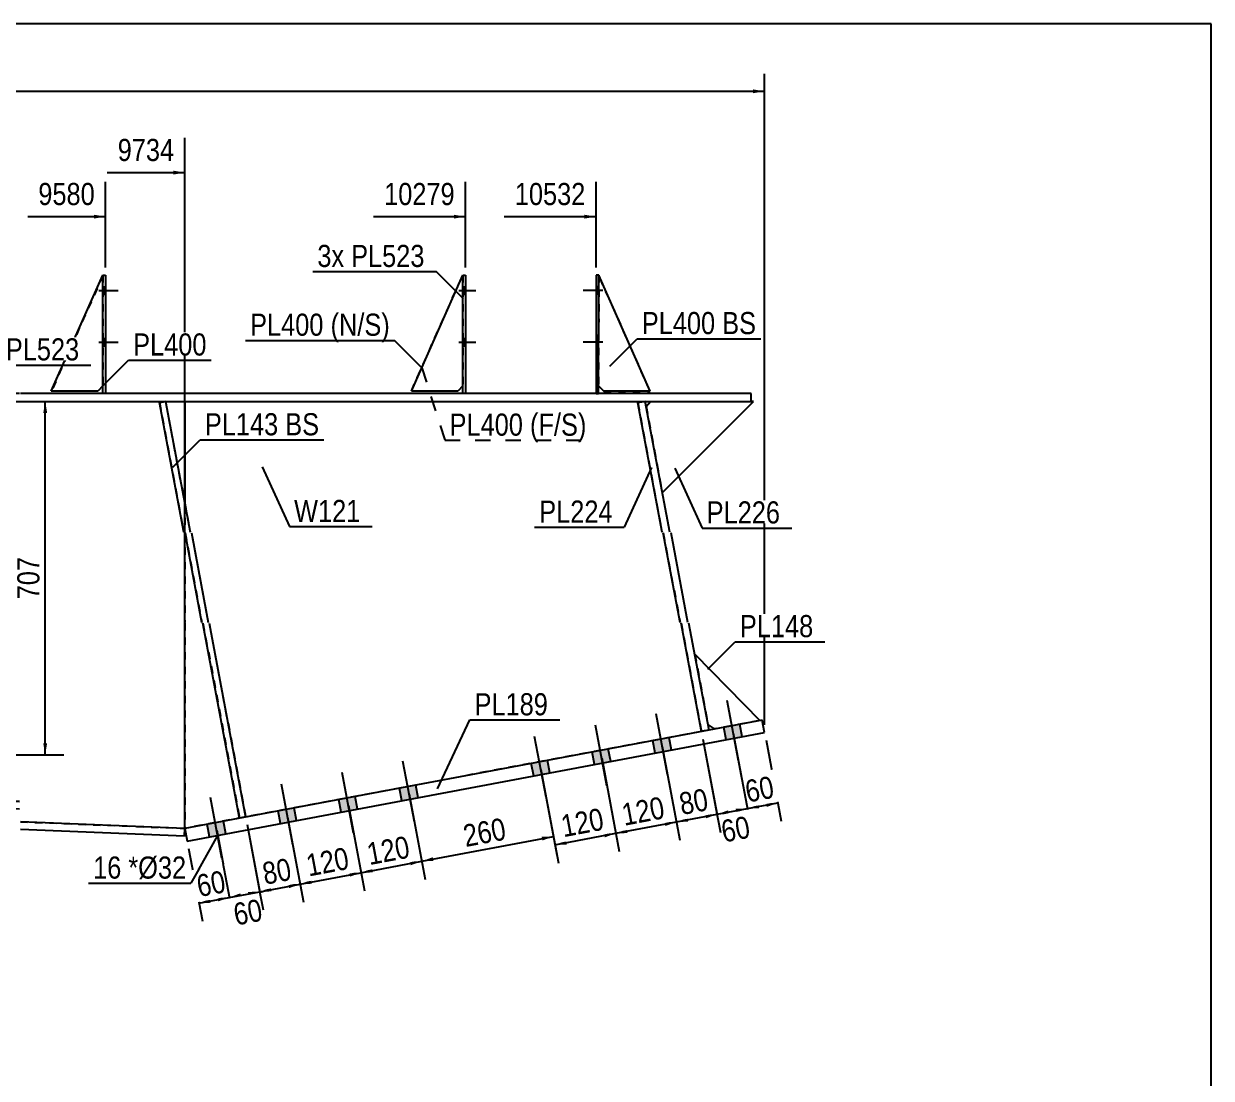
# Model space of a CAD drawing. Header units: millimetres. Extents: x -48 to 355, y -206 to 71.
# Drawn here: x 201.2 to 354.9, y -65.7 to 70.8 of the extents above; entities that cross this region are included whole.
import ezdxf

# ---------------------------------------------------------------- set-up
doc = ezdxf.new("R2010")
doc.units = ezdxf.units.MM
doc.linetypes.add('DXK_LINE_DOT1', pattern=[1.8814, 0.9407, -0.9407])
doc.linetypes.add('DXK_LINE_DOT2', pattern=[3.9198, 1.9599, -1.9599])
doc.styles.add('Arial Narrow', font='ARIALN.TTF', dxfattribs={"height": 0.2})

# ---------------------------------------------------------------- blocks, each defined once
blk = doc.blocks.new('Unknown-627019921-1200')
at = {"color": 5, "linetype": 'Continuous'}
for p, q in [((354.85, 70.78), (-45.15, 70.78)), ((354.85, -206.22), (354.85, 70.78))]:
    blk.add_line(p, q, dxfattribs=at)
blk = doc.blocks.new('Part-627019921-1223 - 1220')
at = {"color": 7, "linetype": 'DXK_LINE_DOT1'}
for p, q in [((275.6, 38.26), (275.59, 23.92)), ((282.26, 23.26), (275.6, 38.26)), ((275.59, 23.92), (276.26, 23.26)), ((276.26, 23.26), (282.26, 23.26))]:
    blk.add_line(p, q, dxfattribs=at)
blk = doc.blocks.new('Part-627019921-1280 - 1220')
at = {"color": 2, "linetype": 'Continuous'}
for p, q in [((251.36, 23.26), (258.02, 38.26)), ((257.36, 23.26), (251.36, 23.26)), ((258.02, 23.92), (257.36, 23.26))]:
    blk.add_line(p, q, dxfattribs=at)
at = {"color": 7, "linetype": 'DXK_LINE_DOT1'}
blk.add_line((258.02, 38.26), (258.02, 23.92), dxfattribs=at)
blk = doc.blocks.new('Part-627019921-1236 - 1220')
at = {"color": 2, "linetype": 'Continuous'}
for p, q in [((204.78, 23.26), (211.45, 38.26)), ((210.78, 23.26), (204.78, 23.26)), ((211.45, 23.92), (210.78, 23.26))]:
    blk.add_line(p, q, dxfattribs=at)
at = {"color": 7, "linetype": 'DXK_LINE_DOT1'}
blk.add_line((211.45, 38.26), (211.45, 23.92), dxfattribs=at)
blk = doc.blocks.new('Part-627019921-1237 - 1220')
at = {"color": 2, "linetype": 'Continuous'}
for p, q in [((282.26, 23.26), (275.6, 38.26)), ((276.26, 23.26), (275.59, 23.92)), ((282.26, 23.26), (276.26, 23.26))]:
    blk.add_line(p, q, dxfattribs=at)
blk = doc.blocks.new('Part-627019921-1258 - 1220')
at = {"color": 2, "linetype": 'Continuous'}
for p, q in [((137.3, 22.92), (137.3, 21.92)), ((160.63, 22.92), (137.3, 22.92)), ((137.3, 21.92), (160.63, 21.92)), ((168.75, 22.92), (160.73, 22.92)), ((160.73, 21.92), (168.75, 21.92)), ((184.71, 22.92), (168.85, 22.92)), ((168.85, 21.92), (184.71, 21.92)), ((200.68, 22.92), (184.81, 22.92)), ((184.81, 21.92), (200.68, 21.92)), ((295.34, 22.92), (200.78, 22.92)), ((200.78, 21.92), (295.34, 21.92)), ((295.34, 21.92), (295.34, 22.92))]:
    blk.add_line(p, q, dxfattribs=at)
blk = doc.blocks.new('Part-627019921-1259 - 1220')
at = {"color": 2, "linetype": 'Continuous'}
for p, q in [((156.63, 21.92), (156.63, 5)), ((156.63, 4.9), (156.63, -6.67)), ((156.63, -6.77), (156.63, -23.33))]:
    blk.add_line(p, q, dxfattribs=at)
at = {"color": 7, "linetype": 'DXK_LINE_DOT1'}
for p, q in [((156.63, 21.92), (160.63, 21.92)), ((160.73, 21.92), (168.75, 21.92)), ((168.85, 21.92), (184.71, 21.92)), ((184.81, 21.92), (200.68, 21.92)), ((200.78, 21.92), (222.06, 21.92)), ((222.06, 21.92), (222.06, 5)), ((222.06, 4.9), (222.06, -6.67)), ((222.06, -6.77), (222.06, -33.33)), ((156.63, -23.33), (160.63, -23.49)), ((160.73, -23.97), (168.75, -24.29)), ((168.85, -25.94), (184.71, -26.57)), ((184.81, -29.21), (200.68, -29.84)), ((200.78, -32.48), (222.06, -33.33))]:
    blk.add_line(p, q, dxfattribs=at)
blk = doc.blocks.new('Part-627019921-1260 - 1220')
at = {"color": 2, "linetype": 'Continuous'}
for p, q in [((222.06, 21.92), (222.06, 8.6)), ((280.61, 21.92), (280.65, 21.73)), ((222.06, -6.67), (222.06, 4.9)), ((222.06, -33.33), (222.06, -6.77))]:
    blk.add_line(p, q, dxfattribs=at)
at = {"color": 7, "linetype": 'DXK_LINE_DOT1'}
for p, q in [((222.06, 21.92), (280.61, 21.92)), ((280.65, 21.73), (283.79, 5)), ((283.95, 4.9), (286.13, -6.67)), ((286.26, -6.77), (288.89, -20.78)), ((288.89, -20.78), (222.06, -33.33))]:
    blk.add_line(p, q, dxfattribs=at)
blk = doc.blocks.new('Part-627019921-1262 - 1220')
at = {"color": 2, "linetype": 'Continuous'}
for p, q in [((164.73, -25.13), (164.77, -24.13)), ((168.75, -24.29), (164.77, -24.13)), ((168.75, -25.29), (164.73, -25.13)), ((179.85, -26.38), (168.85, -25.94)), ((184.71, -27.57), (168.85, -26.94)), ((184.71, -26.57), (180.01, -26.38)), ((195.81, -29.65), (184.81, -29.21)), ((200.68, -30.85), (184.81, -30.21)), ((200.68, -29.84), (195.98, -29.66)), ((222.06, -33.33), (200.78, -32.48)), ((222.02, -34.33), (200.78, -33.48)), ((222.02, -34.33), (222.06, -33.33))]:
    blk.add_line(p, q, dxfattribs=at)
blk = doc.blocks.new('Part-627019921-1263 - 1220')
at = {"color": 2, "linetype": 'Continuous'}
for p, q in [((281.63, 21.91), (280.65, 21.73)), ((283.79, 5), (280.65, 21.73)), ((284.8, 5), (281.63, 21.91)), ((286.13, -6.67), (283.95, 4.9)), ((287.14, -6.67), (284.97, 4.9)), ((288.89, -20.78), (286.26, -6.77)), ((289.88, -20.6), (287.28, -6.77))]:
    blk.add_line(p, q, dxfattribs=at)
at = {"color": 7, "linetype": 'DXK_LINE_DOT1'}
blk.add_line((289.88, -20.6), (288.89, -20.78), dxfattribs=at)
blk = doc.blocks.new('Part-627019921-1264 - 1220')
at = {"color": 2, "linetype": 'Continuous'}
for p, q in [((218.77, 21.78), (219.56, 21.92)), ((221.92, 5), (218.77, 21.78)), ((219.56, 21.92), (222.74, 5)), ((224.26, -6.67), (222.09, 4.9)), ((222.9, 4.9), (225.08, -6.67)), ((229.14, -32), (224.4, -6.77)), ((225.21, -6.77), (229.92, -31.86))]:
    blk.add_line(p, q, dxfattribs=at)
blk = doc.blocks.new('Part-627019921-1265 - 1220')
at = {"color": 7, "linetype": 'DXK_LINE_DOT1'}
for p, q in [((219.56, 21.92), (218.77, 21.78)), ((218.77, 21.78), (221.92, 5)), ((219.56, 21.92), (222.74, 5)), ((222.09, 4.9), (224.26, -6.67)), ((222.9, 4.9), (225.08, -6.67)), ((224.4, -6.77), (229.14, -32)), ((225.21, -6.77), (229.92, -31.86))]:
    blk.add_line(p, q, dxfattribs=at)
blk = doc.blocks.new('Part-627019921-1266 - 1220')
at = {"color": 2, "linetype": 'Continuous'}
for p, q in [((281.75, 21.27), (282.29, 21.92)), ((283.84, 10.13), (295.63, 21.92)), ((295.63, 21.92), (295.34, 21.92))]:
    blk.add_line(p, q, dxfattribs=at)
at = {"color": 7, "linetype": 'DXK_LINE_DOT1'}
for p, q in [((282.29, 21.92), (295.34, 21.92)), ((281.75, 21.27), (283.84, 10.13))]:
    blk.add_line(p, q, dxfattribs=at)
blk = doc.blocks.new('Part-627019921-1267 - 1220')
at = {"color": 2, "linetype": 'Continuous'}
for p, q in [((296.76, -19.31), (222.06, -33.33)), ((297.06, -20.94), (296.76, -19.31)), ((222.37, -34.97), (297.06, -20.94)), ((222.06, -33.33), (222.37, -34.97))]:
    blk.add_line(p, q, dxfattribs=at)
blk = doc.blocks.new('Part-627019921-1268 - 1220')
at = {"color": 2, "linetype": 'Continuous'}
for p, q in [((288.03, -10.77), (296.43, -19.37)), ((289.75, -19.94), (290.53, -20.47))]:
    blk.add_line(p, q, dxfattribs=at)
at = {"color": 7, "linetype": 'DXK_LINE_DOT1'}
for p, q in [((288.03, -10.77), (289.75, -19.94)), ((296.43, -19.37), (290.53, -20.47))]:
    blk.add_line(p, q, dxfattribs=at)
blk = doc.blocks.new('Part-627019921-1269 - 1220')
at = {"color": 2, "linetype": 'Continuous'}
for p, q in [((258.02, 22.92), (258.02, 38.26)), ((258.02, 38.26), (258.36, 38.26)), ((258.36, 38.26), (258.36, 22.92))]:
    blk.add_line(p, q, dxfattribs=at)
at = {"color": 7, "linetype": 'DXK_LINE_DOT1'}
blk.add_line((258.36, 22.92), (258.02, 22.92), dxfattribs=at)
blk = doc.blocks.new('Part-627019921-1277 - 1220')
at = {"color": 2, "linetype": 'Continuous'}
for p, q in [((211.45, 22.92), (211.45, 38.26)), ((211.45, 38.26), (211.78, 38.26)), ((211.78, 38.26), (211.78, 22.92))]:
    blk.add_line(p, q, dxfattribs=at)
at = {"color": 7, "linetype": 'DXK_LINE_DOT1'}
blk.add_line((211.78, 22.92), (211.45, 22.92), dxfattribs=at)
blk = doc.blocks.new('Part-627019921-1278 - 1220')
at = {"color": 2, "linetype": 'Continuous'}
for p, q in [((275.6, 38.26), (275.26, 38.26)), ((275.26, 38.26), (275.26, 22.92)), ((275.59, 22.92), (275.6, 38.26))]:
    blk.add_line(p, q, dxfattribs=at)
at = {"color": 7, "linetype": 'DXK_LINE_DOT1'}
blk.add_line((275.26, 22.92), (275.59, 22.92), dxfattribs=at)
blk = doc.blocks.new('Part-627019921-1284 - 1220')
at = {"color": 7, "linetype": 'DXK_LINE_DOT1'}
for p, q in [((211.46, 38.26), (204.79, 23.26)), ((211.46, 38.26), (211.46, 23.92)), ((210.78, 23.26), (204.79, 23.26)), ((211.46, 23.92), (211.45, 23.91))]:
    blk.add_line(p, q, dxfattribs=at)
at = {"color": 2, "linetype": 'Continuous'}
for p, q in [((210.79, 23.26), (210.78, 23.26)), ((211.45, 23.91), (210.79, 23.26))]:
    blk.add_line(p, q, dxfattribs=at)
blk = doc.blocks.new('Bolt-627019921-1291 - 1220')
at = {"linetype": 'Continuous'}
for points in [[(293.87, -19.85), (291.78, -20.24), (292.08, -21.88), (294.18, -21.49)], [(293.87, -19.85), (291.78, -20.24), (292.08, -21.88), (294.18, -21.49)], [(284.7, -21.57), (282.6, -21.96), (282.91, -23.6), (285.01, -23.21)], [(284.7, -21.57), (282.6, -21.96), (282.91, -23.6), (285.01, -23.21)], [(268.98, -24.52), (266.88, -24.92), (267.19, -26.55), (269.28, -26.16)], [(268.98, -24.52), (266.88, -24.92), (267.19, -26.55), (269.28, -26.16)], [(276.84, -23.05), (274.74, -23.44), (275.05, -25.08), (277.15, -24.68)], [(276.84, -23.05), (274.74, -23.44), (275.05, -25.08), (277.15, -24.68)], [(251.94, -27.72), (249.84, -28.12), (250.15, -29.75), (252.25, -29.36)], [(251.94, -27.72), (249.84, -28.12), (250.15, -29.75), (252.25, -29.36)], [(236.21, -30.68), (234.12, -31.07), (234.43, -32.71), (236.52, -32.31)], [(236.21, -30.68), (234.12, -31.07), (234.43, -32.71), (236.52, -32.31)], [(244.08, -29.2), (241.98, -29.59), (242.29, -31.23), (244.39, -30.84)], [(244.08, -29.2), (241.98, -29.59), (242.29, -31.23), (244.39, -30.84)], [(227.04, -32.4), (224.95, -32.79), (225.25, -34.43), (227.35, -34.04)], [(227.04, -32.4), (224.95, -32.79), (225.25, -34.43), (227.35, -34.04)]]:
    blk.add_hatch(color=3, dxfattribs=at).paths.add_polyline_path(points)
at = {"color": 3, "linetype": 'Continuous'}
for p, q in [((293.68, -24.61), (292.21, -16.77)), ((293.68, -24.61), (292.21, -16.77)), ((276.65, -27.81), (275.17, -19.97)), ((276.65, -27.81), (275.17, -19.97)), ((284.51, -26.34), (283.04, -18.49)), ((284.51, -26.34), (283.04, -18.49)), ((294.18, -21.49), (293.87, -19.85)), ((294.18, -21.49), (293.87, -19.85)), ((268.79, -29.29), (267.31, -21.44)), ((268.79, -29.29), (267.31, -21.44)), ((292.08, -21.88), (291.78, -20.24)), ((292.08, -21.88), (291.78, -20.24)), ((282.91, -23.6), (282.6, -21.96)), ((282.91, -23.6), (282.6, -21.96)), ((285.01, -23.21), (284.7, -21.57)), ((285.01, -23.21), (284.7, -21.57)), ((269.28, -26.16), (268.98, -24.52)), ((269.28, -26.16), (268.98, -24.52)), ((275.05, -25.08), (274.74, -23.44)), ((275.05, -25.08), (274.74, -23.44)), ((277.15, -24.68), (276.84, -23.05)), ((277.15, -24.68), (276.84, -23.05)), ((251.75, -32.49), (250.28, -24.64)), ((251.75, -32.49), (250.28, -24.64)), ((267.19, -26.55), (266.88, -24.92)), ((267.19, -26.55), (266.88, -24.92)), ((236.02, -35.44), (234.55, -27.6)), ((236.02, -35.44), (234.55, -27.6)), ((243.89, -33.97), (242.41, -26.12)), ((243.89, -33.97), (242.41, -26.12)), ((250.15, -29.75), (249.84, -28.12)), ((250.15, -29.75), (249.84, -28.12)), ((252.25, -29.36), (251.94, -27.72)), ((252.25, -29.36), (251.94, -27.72)), ((226.85, -37.17), (225.38, -29.32)), ((226.85, -37.17), (225.38, -29.32)), ((236.52, -32.31), (236.21, -30.68)), ((236.52, -32.31), (236.21, -30.68)), ((242.29, -31.23), (241.98, -29.59)), ((242.29, -31.23), (241.98, -29.59)), ((244.39, -30.84), (244.08, -29.2)), ((244.39, -30.84), (244.08, -29.2)), ((234.43, -32.71), (234.12, -31.07)), ((234.43, -32.71), (234.12, -31.07)), ((225.25, -34.43), (224.95, -32.79)), ((225.25, -34.43), (224.95, -32.79)), ((227.35, -34.04), (227.04, -32.4)), ((227.35, -34.04), (227.04, -32.4))]:
    blk.add_line(p, q, dxfattribs=at)
blk = doc.blocks.new('Bolt-627019921-1298 - 1220')
at = {"linetype": 'Continuous'}
for points in [[(211.78, 35.79), (211.78, 36.72), (211.45, 36.72), (211.45, 35.79)], [(211.78, 35.79), (211.78, 36.72), (211.45, 36.72), (211.45, 35.79)], [(211.78, 35.79), (211.78, 36.72), (211.45, 36.72), (211.45, 35.79)], [(211.78, 29.12), (211.78, 30.06), (211.45, 30.06), (211.45, 29.12)], [(211.78, 29.12), (211.78, 30.06), (211.45, 30.06), (211.45, 29.12)], [(211.78, 29.12), (211.78, 30.06), (211.45, 30.06), (211.45, 29.12)]]:
    blk.add_hatch(color=3, dxfattribs=at).paths.add_polyline_path(points)
at = {"color": 3, "linetype": 'Continuous'}
for p, q in [((210.91, 36.26), (213.45, 36.26)), ((210.91, 36.26), (213.45, 36.26)), ((210.91, 36.26), (213.45, 36.26)), ((211.45, 36.72), (211.78, 36.72)), ((211.45, 36.72), (211.78, 36.72)), ((211.45, 36.72), (211.78, 36.72)), ((211.45, 35.79), (211.78, 35.79)), ((211.45, 35.79), (211.78, 35.79)), ((211.45, 35.79), (211.78, 35.79)), ((210.91, 29.59), (213.45, 29.59)), ((210.91, 29.59), (213.45, 29.59)), ((210.91, 29.59), (213.45, 29.59)), ((211.45, 30.06), (211.78, 30.06)), ((211.45, 30.06), (211.78, 30.06)), ((211.45, 30.06), (211.78, 30.06)), ((211.45, 29.12), (211.78, 29.12)), ((211.45, 29.12), (211.78, 29.12)), ((211.45, 29.12), (211.78, 29.12))]:
    blk.add_line(p, q, dxfattribs=at)
blk = doc.blocks.new('Bolt-627019921-1299 - 1220')
at = {"linetype": 'Continuous'}
for points in [[(275.6, 35.79), (275.6, 36.72), (275.26, 36.72), (275.26, 35.79)], [(275.6, 35.79), (275.6, 36.72), (275.26, 36.72), (275.26, 35.79)], [(275.6, 35.79), (275.6, 36.72), (275.26, 36.72), (275.26, 35.79)], [(275.6, 29.12), (275.6, 30.06), (275.26, 30.06), (275.26, 29.12)], [(275.6, 29.12), (275.6, 30.06), (275.26, 30.06), (275.26, 29.12)], [(275.6, 29.12), (275.6, 30.06), (275.26, 30.06), (275.26, 29.12)]]:
    blk.add_hatch(color=3, dxfattribs=at).paths.add_polyline_path(points)
at = {"color": 3, "linetype": 'Continuous'}
for p, q in [((276.13, 36.26), (273.6, 36.26)), ((276.13, 36.26), (273.6, 36.26)), ((276.13, 36.26), (273.6, 36.26)), ((275.6, 36.72), (275.26, 36.72)), ((275.6, 36.72), (275.26, 36.72)), ((275.6, 36.72), (275.26, 36.72)), ((275.6, 35.79), (275.26, 35.79)), ((275.6, 35.79), (275.26, 35.79)), ((275.6, 35.79), (275.26, 35.79)), ((276.13, 29.59), (273.6, 29.59)), ((276.13, 29.59), (273.6, 29.59)), ((276.13, 29.59), (273.6, 29.59)), ((275.6, 30.06), (275.26, 30.06)), ((275.6, 30.06), (275.26, 30.06)), ((275.6, 30.06), (275.26, 30.06)), ((275.6, 29.12), (275.26, 29.12)), ((275.6, 29.12), (275.26, 29.12)), ((275.6, 29.12), (275.26, 29.12))]:
    blk.add_line(p, q, dxfattribs=at)
blk = doc.blocks.new('Bolt-627019921-1301 - 1220')
at = {"linetype": 'Continuous'}
for points in [[(258.36, 35.79), (258.36, 36.72), (258.02, 36.72), (258.02, 35.79)], [(258.36, 35.79), (258.36, 36.72), (258.02, 36.72), (258.02, 35.79)], [(258.36, 35.79), (258.36, 36.72), (258.02, 36.72), (258.02, 35.79)], [(258.36, 29.12), (258.36, 30.06), (258.02, 30.06), (258.02, 29.12)], [(258.36, 29.12), (258.36, 30.06), (258.02, 30.06), (258.02, 29.12)], [(258.36, 29.12), (258.36, 30.06), (258.02, 30.06), (258.02, 29.12)]]:
    blk.add_hatch(color=3, dxfattribs=at).paths.add_polyline_path(points)
at = {"color": 3, "linetype": 'Continuous'}
for p, q in [((257.49, 36.26), (259.69, 36.26)), ((257.49, 36.26), (259.69, 36.26)), ((257.49, 36.26), (259.69, 36.26)), ((258.02, 36.72), (258.36, 36.72)), ((258.02, 36.72), (258.36, 36.72)), ((258.02, 36.72), (258.36, 36.72)), ((258.02, 35.79), (258.36, 35.79)), ((258.02, 35.79), (258.36, 35.79)), ((258.02, 35.79), (258.36, 35.79)), ((257.49, 29.59), (259.69, 29.59)), ((257.49, 29.59), (259.69, 29.59)), ((257.49, 29.59), (259.69, 29.59)), ((258.02, 30.06), (258.36, 30.06)), ((258.02, 30.06), (258.36, 30.06)), ((258.02, 30.06), (258.36, 30.06)), ((258.02, 29.12), (258.36, 29.12)), ((258.02, 29.12), (258.36, 29.12)), ((258.02, 29.12), (258.36, 29.12))]:
    blk.add_line(p, q, dxfattribs=at)
blk = doc.blocks.new('Part-627019921-6901 - 1220')
at = {"color": 7, "linetype": 'DXK_LINE_DOT1'}
for p, q in [((251.36, 23.26), (258.02, 38.26)), ((257.36, 23.26), (251.36, 23.26)), ((258.02, 23.92), (257.36, 23.26))]:
    blk.add_line(p, q, dxfattribs=at)
blk = doc.blocks.new('StraightDimension-627019921-9140 - 1220')
at = {"linetype": 'Continuous'}
blk.add_hatch(color=7, dxfattribs=at).paths.add_polyline_path([(256.86, 46.07), (258.36, 45.82), (256.86, 45.57)])
at = {"color": 7, "linetype": 'Continuous'}
for p, q in [((258.36, 39.26), (258.36, 50.32)), ((246.46, 45.82), (258.36, 45.82))]:
    blk.add_line(p, q, dxfattribs=at)
at = {"color": 0}
blk.add_wipeout([(257.58, 46.72), (257.58, 50.92), (247.24, 50.92), (247.24, 46.72)], dxfattribs=at)
at = {"color": 3, "style": 'Arial Narrow'}
blk.add_text('10279', height=2.863, dxfattribs=at).set_placement((247.84, 47.32))
blk = doc.blocks.new('StraightDimension-627019921-9139 - 1220')
at = {"linetype": 'Continuous'}
blk.add_hatch(color=7, dxfattribs=at).paths.add_polyline_path([(273.76, 46.07), (275.26, 45.82), (273.76, 45.57)])
at = {"color": 7, "linetype": 'Continuous'}
for p, q in [((275.26, 39.26), (275.26, 50.32)), ((263.37, 45.82), (275.26, 45.82))]:
    blk.add_line(p, q, dxfattribs=at)
at = {"color": 0}
blk.add_wipeout([(274.49, 46.72), (274.49, 50.92), (264.15, 50.92), (264.15, 46.72)], dxfattribs=at)
at = {"color": 3, "style": 'Arial Narrow'}
blk.add_text('10532', height=2.863, dxfattribs=at).set_placement((264.75, 47.32))
blk = doc.blocks.new('StraightDimension-627019921-1668 - 1220')
at = {"linetype": 'Continuous'}
for points in [[(268.22, -34.41), (269.74, -34.38), (268.31, -34.9)], [(254.23, -37.55), (252.71, -37.58), (254.13, -37.06)]]:
    blk.add_hatch(color=7, dxfattribs=at).paths.add_polyline_path(points)
at = {"color": 7, "linetype": 'Continuous'}
for p, q in [((268.11, -25.7), (270.18, -36.74)), ((251.08, -28.9), (253.15, -39.94)), ((252.71, -37.58), (269.74, -34.38))]:
    blk.add_line(p, q, dxfattribs=at)
at = {"color": 0}
blk.add_wipeout([(264.48, -35.22), (263.71, -31.09), (257.14, -32.32), (257.91, -36.45)], dxfattribs=at)
at = {"color": 3, "style": 'Arial Narrow'}
blk.add_text('260', height=2.863, rotation=10.6341, dxfattribs=at).set_placement((258.39, -35.75))
blk = doc.blocks.new('StraightDimension-627019921-1628 - 1220')
at = {"linetype": 'Continuous'}
for points in [[(225.4, -42.96), (223.88, -42.99), (225.3, -42.47)], [(226.29, -42.29), (227.81, -42.26), (226.38, -42.78)]]:
    blk.add_hatch(color=7, dxfattribs=at).paths.add_polyline_path(points)
at = {"color": 7, "linetype": 'Continuous'}
for p, q in [((226.18, -33.58), (228.25, -44.61)), ((222.55, -35.95), (224.32, -45.35)), ((223.88, -42.99), (227.81, -42.26))]:
    blk.add_line(p, q, dxfattribs=at)
at = {"color": 0}
blk.add_wipeout([(228.2, -42.03), (227.43, -37.9), (222.65, -38.8), (223.43, -42.93)], dxfattribs=at)
at = {"color": 3, "style": 'Arial Narrow'}
blk.add_text('60', height=2.863, rotation=10.6341, dxfattribs=at).set_placement((223.91, -42.23))
blk = doc.blocks.new('StraightDimension-627019921-1590 - 1220')
at = {"linetype": 'Continuous'}
for points in [[(296.36, -30.74), (294.84, -30.77), (296.27, -30.25)], [(297.25, -30.07), (298.77, -30.04), (297.34, -30.56)]]:
    blk.add_hatch(color=7, dxfattribs=at).paths.add_polyline_path(points)
at = {"color": 7, "linetype": 'Continuous'}
for p, q in [((293.01, -21.03), (295.28, -33.13)), ((297.25, -21.93), (299.21, -32.39)), ((294.84, -30.77), (298.77, -30.04))]:
    blk.add_line(p, q, dxfattribs=at)
at = {"color": 0}
blk.add_wipeout([(299.16, -29.81), (298.39, -25.68), (293.62, -26.58), (294.39, -30.71)], dxfattribs=at)
at = {"color": 3, "style": 'Arial Narrow'}
blk.add_text('60', height=2.863, rotation=10.6341, dxfattribs=at).set_placement((294.87, -30))
blk = doc.blocks.new('StraightDimension-627019921-1359 - 1220')
at = {"linetype": 'Continuous'}
blk.add_hatch(color=7, dxfattribs=at).paths.add_polyline_path([(295.56, 62.29), (297.06, 62.04), (295.56, 61.79)])
at = {"color": 7, "linetype": 'Continuous'}
for p, q in [((297.06, -19.94), (297.06, 64.29)), ((-2.59, 62.04), (297.06, 62.04))]:
    blk.add_line(p, q, dxfattribs=at)
blk = doc.blocks.new('StraightDimension-627019921-1605 - 1220')
at = {"linetype": 'Continuous'}
for points in [[(292.43, -31.48), (290.91, -31.51), (292.34, -30.99)], [(293.32, -30.8), (294.84, -30.77), (293.41, -31.3)]]:
    blk.add_hatch(color=7, dxfattribs=at).paths.add_polyline_path(points)
at = {"color": 7, "linetype": 'Continuous'}
for p, q in [((293.01, -21.03), (295.26, -32.99)), ((289.08, -21.77), (291.32, -33.72)), ((290.91, -31.51), (294.84, -30.77))]:
    blk.add_line(p, q, dxfattribs=at)
at = {"color": 0}
blk.add_wipeout([(296.06, -34.97), (295.29, -30.84), (290.52, -31.74), (291.29, -35.87)], dxfattribs=at)
at = {"color": 3, "style": 'Arial Narrow'}
blk.add_text('60', height=2.863, rotation=10.6341, dxfattribs=at).set_placement((291.77, -35.17))
blk = doc.blocks.new('StraightDimension-627019921-1618 - 1220')
at = {"linetype": 'Continuous'}
for points in [[(287.18, -32.47), (285.66, -32.5), (287.09, -31.98)], [(289.39, -31.54), (290.91, -31.51), (289.48, -32.03)]]:
    blk.add_hatch(color=7, dxfattribs=at).paths.add_polyline_path(points)
at = {"color": 7, "linetype": 'Continuous'}
for p, q in [((283.83, -22.75), (286.1, -34.86)), ((289.08, -21.77), (291.35, -33.87)), ((285.66, -32.5), (290.91, -31.51))]:
    blk.add_line(p, q, dxfattribs=at)
at = {"color": 0}
blk.add_wipeout([(290.64, -31.41), (289.87, -27.28), (285.1, -28.18), (285.87, -32.31)], dxfattribs=at)
at = {"color": 3, "style": 'Arial Narrow'}
blk.add_text('80', height=2.863, rotation=10.6341, dxfattribs=at).set_placement((286.35, -31.61))
blk = doc.blocks.new('StraightDimension-627019921-1623 - 1220')
at = {"linetype": 'Continuous'}
for points in [[(279.34, -33.94), (277.82, -33.97), (279.25, -33.45)], [(284.14, -32.53), (285.66, -32.5), (284.23, -33.02)]]:
    blk.add_hatch(color=7, dxfattribs=at).paths.add_polyline_path(points)
at = {"color": 7, "linetype": 'Continuous'}
for p, q in [((283.83, -22.75), (286.1, -34.86)), ((275.99, -24.22), (278.26, -36.33)), ((277.82, -33.97), (285.66, -32.5))]:
    blk.add_line(p, q, dxfattribs=at)
at = {"color": 0}
blk.add_wipeout([(285, -32.47), (284.22, -28.34), (277.65, -29.58), (278.43, -33.7)], dxfattribs=at)
at = {"color": 3, "style": 'Arial Narrow'}
blk.add_text('120', height=2.863, rotation=10.6341, dxfattribs=at).set_placement((278.91, -33))
blk = doc.blocks.new('StraightDimension-627019921-1641 - 1220')
at = {"linetype": 'Continuous'}
for points in [[(229.33, -42.22), (227.81, -42.26), (229.24, -41.73)], [(230.22, -41.55), (231.74, -41.52), (230.31, -42.04)]]:
    blk.add_hatch(color=7, dxfattribs=at).paths.add_polyline_path(points)
at = {"color": 7, "linetype": 'Continuous'}
for p, q in [((226.18, -33.58), (228.22, -44.47)), ((230.11, -32.84), (232.15, -43.73)), ((227.81, -42.26), (231.74, -41.52))]:
    blk.add_line(p, q, dxfattribs=at)
at = {"color": 0}
blk.add_wipeout([(232.96, -45.71), (232.19, -41.59), (227.42, -42.48), (228.19, -46.61)], dxfattribs=at)
at = {"color": 3, "style": 'Arial Narrow'}
blk.add_text('60', height=2.863, rotation=10.6341, dxfattribs=at).set_placement((228.67, -45.91))
blk = doc.blocks.new('StraightDimension-627019921-1655 - 1220')
at = {"linetype": 'Continuous'}
for points in [[(233.26, -41.49), (231.74, -41.52), (233.17, -41)], [(235.46, -40.56), (236.98, -40.53), (235.55, -41.06)]]:
    blk.add_hatch(color=7, dxfattribs=at).paths.add_polyline_path(points)
at = {"color": 7, "linetype": 'Continuous'}
for p, q in [((235.35, -31.86), (237.42, -42.89)), ((230.11, -32.84), (232.18, -43.88)), ((231.74, -41.52), (236.98, -40.53))]:
    blk.add_line(p, q, dxfattribs=at)
at = {"color": 0}
blk.add_wipeout([(236.72, -40.43), (235.94, -36.3), (231.17, -37.2), (231.95, -41.33)], dxfattribs=at)
at = {"color": 3, "style": 'Arial Narrow'}
blk.add_text('80', height=2.863, rotation=10.6341, dxfattribs=at).set_placement((232.42, -40.63))
blk = doc.blocks.new('StraightDimension-627019921-1662 - 1220')
at = {"linetype": 'Continuous'}
for points in [[(243.32, -39.09), (244.84, -39.06), (243.42, -39.58)], [(238.5, -40.5), (236.98, -40.53), (238.41, -40.01)]]:
    blk.add_hatch(color=7, dxfattribs=at).paths.add_polyline_path(points)
at = {"color": 7, "linetype": 'Continuous'}
for p, q in [((243.21, -30.38), (245.29, -41.42)), ((235.35, -31.86), (237.42, -42.89)), ((236.98, -40.53), (244.84, -39.06))]:
    blk.add_line(p, q, dxfattribs=at)
at = {"color": 0}
blk.add_wipeout([(244.17, -39.03), (243.39, -34.9), (236.82, -36.14), (237.6, -40.26)], dxfattribs=at)
at = {"color": 3, "style": 'Arial Narrow'}
blk.add_text('120', height=2.863, rotation=10.6341, dxfattribs=at).set_placement((238.08, -39.56))
blk = doc.blocks.new('StraightDimension-627019921-1665 - 1220')
at = {"linetype": 'Continuous'}
for points in [[(251.19, -37.61), (252.71, -37.58), (251.28, -38.1)], [(246.36, -39.03), (244.84, -39.06), (246.27, -38.53)]]:
    blk.add_hatch(color=7, dxfattribs=at).paths.add_polyline_path(points)
at = {"color": 7, "linetype": 'Continuous'}
for p, q in [((251.08, -28.9), (253.15, -39.94)), ((243.21, -30.38), (245.29, -41.42)), ((244.84, -39.06), (252.71, -37.58))]:
    blk.add_line(p, q, dxfattribs=at)
at = {"color": 0}
blk.add_wipeout([(252.03, -37.55), (251.26, -33.43), (244.69, -34.66), (245.46, -38.79)], dxfattribs=at)
at = {"color": 3, "style": 'Arial Narrow'}
blk.add_text('120', height=2.863, rotation=10.6341, dxfattribs=at).set_placement((245.94, -38.09))
blk = doc.blocks.new('StraightDimension-627019921-1671 - 1220')
at = {"linetype": 'Continuous'}
for points in [[(271.46, -35.42), (269.94, -35.45), (271.37, -34.93)], [(276.3, -34), (277.82, -33.97), (276.39, -34.49)]]:
    blk.add_hatch(color=7, dxfattribs=at).paths.add_polyline_path(points)
at = {"color": 7, "linetype": 'Continuous'}
for p, q in [((275.99, -24.22), (278.26, -36.33)), ((268.11, -25.7), (270.39, -37.81)), ((269.94, -35.45), (277.82, -33.97))]:
    blk.add_line(p, q, dxfattribs=at)
at = {"color": 0}
blk.add_wipeout([(277.14, -33.95), (276.36, -29.82), (269.79, -31.05), (270.57, -35.18)], dxfattribs=at)
at = {"color": 3, "style": 'Arial Narrow'}
blk.add_text('120', height=2.863, rotation=10.6341, dxfattribs=at).set_placement((271.05, -34.48))
blk = doc.blocks.new('StraightDimension-627019921-1675 - 1220')
at = {"linetype": 'Continuous'}
for points in [[(203.74, 20.42), (203.99, 21.92), (204.24, 20.42)], [(204.24, -22.32), (203.99, -23.82), (203.74, -22.32)]]:
    blk.add_hatch(color=7, dxfattribs=at).paths.add_polyline_path(points)
at = {"color": 7, "linetype": 'Continuous'}
for p, q in [((197.76, 21.92), (206.39, 21.92)), ((203.99, -23.82), (203.99, 21.92)), ((197.76, -23.82), (206.39, -23.82))]:
    blk.add_line(p, q, dxfattribs=at)
at = {"color": 0}
blk.add_wipeout([(203.84, 2.39), (199.64, 2.39), (199.64, -4.29), (203.84, -4.29)], dxfattribs=at)
at = {"color": 3, "style": 'Arial Narrow'}
blk.add_text('707', height=2.863, rotation=90.0002, dxfattribs=at).set_placement((203.24, -3.69))
blk = doc.blocks.new('StraightDimension-627019921-9141 - 1220')
at = {"linetype": 'Continuous'}
blk.add_hatch(color=7, dxfattribs=at).paths.add_polyline_path([(220.56, 51.77), (222.06, 51.52), (220.56, 51.27)])
at = {"color": 7, "linetype": 'Continuous'}
for p, q in [((222.06, -32.33), (222.06, 56.02)), ((212, 51.52), (222.06, 51.52))]:
    blk.add_line(p, q, dxfattribs=at)
at = {"color": 0}
blk.add_wipeout([(221.29, 52.42), (221.29, 56.62), (212.77, 56.62), (212.77, 52.42)], dxfattribs=at)
at = {"color": 3, "style": 'Arial Narrow'}
blk.add_text('9734', height=2.863, dxfattribs=at).set_placement((213.37, 53.02))
blk = doc.blocks.new('StraightDimension-627019921-9142 - 1220')
at = {"linetype": 'Continuous'}
blk.add_hatch(color=7, dxfattribs=at).paths.add_polyline_path([(210.29, 46.07), (211.79, 45.82), (210.29, 45.57)])
at = {"color": 7, "linetype": 'Continuous'}
for p, q in [((211.79, 39.26), (211.79, 50.32)), ((201.73, 45.82), (211.79, 45.82))]:
    blk.add_line(p, q, dxfattribs=at)
at = {"color": 0}
blk.add_wipeout([(211.01, 46.72), (211.01, 50.92), (202.5, 50.92), (202.5, 46.72)], dxfattribs=at)
at = {"color": 3, "style": 'Arial Narrow'}
blk.add_text('9580', height=2.863, dxfattribs=at).set_placement((203.1, 47.32))
blk = doc.blocks.new('Mark-627019921-6935 - 1220')
at = {"color": 0}
for points in [[(265.81, 17.48), (265.81, 20.48), (256.31, 20.48), (256.31, 17.48)], [(274.01, 17.48), (274.01, 20.48), (266.71, 20.48), (266.71, 17.48)]]:
    blk.add_wipeout(points, dxfattribs=at)
for points in [[(265.81, 17.48), (265.81, 20.48), (256.31, 20.48), (256.31, 17.48)], [(274.01, 17.48), (274.01, 20.48), (266.71, 20.48), (266.71, 17.48)]]:
    blk.add_wipeout(points, dxfattribs=at)
at = {"color": 7, "linetype": 'DXK_LINE_DOT2'}
for p, q in [((252.71, 26.28), (255.71, 16.88)), ((255.71, 16.88), (274.61, 16.88))]:
    blk.add_line(p, q, dxfattribs=at)
at = {"color": 3, "style": 'Arial Narrow'}
for s, p in [('PL400', (256.31, 17.48)), ('(F/', (266.71, 17.48)), ('S)', (270.73, 17.48))]:
    blk.add_text(s, height=2.863, dxfattribs=at).set_placement(p)
blk = doc.blocks.new('Mark-627019921-6293 - 1220')
at = {"color": 7, "linetype": 'Continuous'}
blk.add_line((282.45, 13.37), (278.91, 5.63), dxfattribs=at)
at = {"color": 0}
blk.add_wipeout([(277.41, 6.23), (277.41, 9.23), (267.91, 9.23), (267.91, 6.23)], dxfattribs=at)
blk.add_wipeout([(277.41, 6.23), (277.41, 9.23), (267.91, 9.23), (267.91, 6.23)], dxfattribs=at)
at = {"color": 7, "linetype": 'Continuous'}
blk.add_line((267.31, 5.63), (278.91, 5.63), dxfattribs=at)
at = {"color": 3, "style": 'Arial Narrow'}
blk.add_text('PL224', height=2.863, dxfattribs=at).set_placement((267.91, 6.23))
blk = doc.blocks.new('MarkSet-627019921-6045 - 1220')
at = {"color": 0}
for points in [[(290.68, 30.62), (290.68, 33.62), (281.18, 33.62), (281.18, 30.62)], [(295.96, 30.62), (295.96, 33.62), (291.58, 33.62), (291.58, 30.62)]]:
    blk.add_wipeout(points, dxfattribs=at)
for points in [[(290.68, 30.62), (290.68, 33.62), (281.18, 33.62), (281.18, 30.62)], [(295.96, 30.62), (295.96, 33.62), (291.58, 33.62), (291.58, 30.62)]]:
    blk.add_wipeout(points, dxfattribs=at)
at = {"color": 7, "linetype": 'Continuous'}
for p, q in [((277.04, 26.48), (280.58, 30.02)), ((280.58, 30.02), (296.56, 30.02))]:
    blk.add_line(p, q, dxfattribs=at)
at = {"color": 3, "style": 'Arial Narrow'}
for s, p in [('PL400', (281.18, 30.62)), ('BS', (291.58, 30.62))]:
    blk.add_text(s, height=2.863, dxfattribs=at).set_placement(p)
blk = doc.blocks.new('Mark-627019921-6233 - 1220')
at = {"color": 0}
for points in [[(240.01, 30.41), (240.01, 33.41), (230.5, 33.41), (230.5, 30.41)], [(248.57, 30.41), (248.57, 33.41), (240.91, 33.41), (240.91, 30.41)]]:
    blk.add_wipeout(points, dxfattribs=at)
for points in [[(240.01, 30.41), (240.01, 33.41), (230.5, 33.41), (230.5, 30.41)], [(248.57, 30.41), (248.57, 33.41), (240.91, 33.41), (240.91, 30.41)]]:
    blk.add_wipeout(points, dxfattribs=at)
at = {"color": 7, "linetype": 'Continuous'}
for p in [(229.9, 29.81), (252.71, 26.28)]:
    blk.add_line(p, (249.17, 29.81), dxfattribs=at)
at = {"color": 3, "style": 'Arial Narrow'}
for s, p in [('PL400', (230.5, 30.41)), ('(N/', (240.91, 30.41)), ('S)', (245.29, 30.41))]:
    blk.add_text(s, height=2.863, dxfattribs=at).set_placement(p)
blk = doc.blocks.new('MarkSet-627019921-6213 - 1220')
at = {"color": 7, "linetype": 'Continuous'}
blk.add_line((258.11, 35.17), (254.57, 38.71), dxfattribs=at)
at = {"color": 0}
for points in [[(242.67, 39.31), (242.67, 42.31), (239.2, 42.31), (239.2, 39.31)], [(253.07, 39.31), (253.07, 42.31), (243.57, 42.31), (243.57, 39.31)]]:
    blk.add_wipeout(points, dxfattribs=at)
for points in [[(242.67, 39.31), (242.67, 42.31), (239.2, 42.31), (239.2, 39.31)], [(253.07, 39.31), (253.07, 42.31), (243.57, 42.31), (243.57, 39.31)]]:
    blk.add_wipeout(points, dxfattribs=at)
at = {"color": 7, "linetype": 'Continuous'}
blk.add_line((238.6, 38.71), (254.57, 38.71), dxfattribs=at)
at = {"color": 3, "style": 'Arial Narrow'}
for s, p in [('3x', (239.2, 39.31)), ('PL523', (243.57, 39.31))]:
    blk.add_text(s, height=2.863, dxfattribs=at).set_placement(p)
blk = doc.blocks.new('MarkSet-627019921-6225 - 1220')
at = {"color": 0}
blk.add_wipeout([(224.88, 27.85), (224.88, 30.85), (215.37, 30.85), (215.37, 27.85)], dxfattribs=at)
blk.add_wipeout([(224.88, 27.85), (224.88, 30.85), (215.37, 30.85), (215.37, 27.85)], dxfattribs=at)
at = {"color": 7, "linetype": 'Continuous'}
for p, q in [((211.24, 23.71), (214.77, 27.25)), ((214.77, 27.25), (225.48, 27.25))]:
    blk.add_line(p, q, dxfattribs=at)
at = {"color": 3, "style": 'Arial Narrow'}
blk.add_text('PL400', height=2.863, dxfattribs=at).set_placement((215.37, 27.85))
blk = doc.blocks.new('MarkSet-627019921-6258 - 1220')
at = {"color": 0}
for points in [[(234.15, 17.53), (234.15, 20.53), (224.65, 20.53), (224.65, 17.53)], [(239.43, 17.53), (239.43, 20.53), (235.05, 20.53), (235.05, 17.53)]]:
    blk.add_wipeout(points, dxfattribs=at)
for points in [[(234.15, 17.53), (234.15, 20.53), (224.65, 20.53), (224.65, 17.53)], [(239.43, 17.53), (239.43, 20.53), (235.05, 20.53), (235.05, 17.53)]]:
    blk.add_wipeout(points, dxfattribs=at)
at = {"color": 7, "linetype": 'Continuous'}
for p, q in [((220.51, 13.39), (224.05, 16.93)), ((224.05, 16.93), (240.03, 16.93))]:
    blk.add_line(p, q, dxfattribs=at)
at = {"color": 3, "style": 'Arial Narrow'}
for s, p in [('PL143', (224.65, 17.53)), ('BS', (235.05, 17.53))]:
    blk.add_text(s, height=2.863, dxfattribs=at).set_placement(p)
blk = doc.blocks.new('Mark-627019921-6284 - 1220')
at = {"color": 0}
blk.add_wipeout([(244.78, 6.31), (244.78, 9.31), (236.19, 9.31), (236.19, 6.31)], dxfattribs=at)
blk.add_wipeout([(244.78, 6.31), (244.78, 9.31), (236.19, 9.31), (236.19, 6.31)], dxfattribs=at)
at = {"color": 7, "linetype": 'Continuous'}
for p, q in [((232.06, 13.45), (235.59, 5.71)), ((235.59, 5.71), (246.28, 5.71))]:
    blk.add_line(p, q, dxfattribs=at)
at = {"color": 3, "style": 'Arial Narrow'}
blk.add_text('W121', height=2.863, dxfattribs=at).set_placement((236.19, 6.31))
blk = doc.blocks.new('Mark-627019921-6296 - 1220')
at = {"color": 0}
blk.add_wipeout([(299.07, 6.12), (299.07, 9.12), (289.57, 9.12), (289.57, 6.12)], dxfattribs=at)
blk.add_wipeout([(299.07, 6.12), (299.07, 9.12), (289.57, 9.12), (289.57, 6.12)], dxfattribs=at)
at = {"color": 7, "linetype": 'Continuous'}
for p, q in [((285.43, 13.26), (288.97, 5.52)), ((288.97, 5.52), (300.57, 5.52))]:
    blk.add_line(p, q, dxfattribs=at)
at = {"color": 3, "style": 'Arial Narrow'}
blk.add_text('PL226', height=2.863, dxfattribs=at).set_placement((289.57, 6.12))
blk = doc.blocks.new('Mark-627019921-6299 - 1220')
at = {"color": 0}
blk.add_wipeout([(269.05, -18.7), (269.05, -15.7), (259.54, -15.7), (259.54, -18.7)], dxfattribs=at)
blk.add_wipeout([(269.05, -18.7), (269.05, -15.7), (259.54, -15.7), (259.54, -18.7)], dxfattribs=at)
at = {"color": 7, "linetype": 'Continuous'}
for p, q in [((254.74, -28.2), (258.94, -19.3)), ((258.94, -19.3), (270.55, -19.3))]:
    blk.add_line(p, q, dxfattribs=at)
at = {"color": 3, "style": 'Arial Narrow'}
blk.add_text('PL189', height=2.863, dxfattribs=at).set_placement((259.54, -18.7))
blk = doc.blocks.new('Mark-627019921-6302 - 1220')
at = {"color": 0}
blk.add_wipeout([(303.37, -8.59), (303.37, -5.59), (293.87, -5.59), (293.87, -8.59)], dxfattribs=at)
blk.add_wipeout([(303.37, -8.59), (303.37, -5.59), (293.87, -5.59), (293.87, -8.59)], dxfattribs=at)
at = {"color": 7, "linetype": 'Continuous'}
for p, q in [((289.73, -12.73), (293.27, -9.19)), ((293.27, -9.19), (304.87, -9.19))]:
    blk.add_line(p, q, dxfattribs=at)
at = {"color": 3, "style": 'Arial Narrow'}
blk.add_text('PL148', height=2.863, dxfattribs=at).set_placement((293.87, -8.59))
blk = doc.blocks.new('Mark-627019921-6323 - 1220')
at = {"color": 0}
blk.add_wipeout([(208.41, 27.22), (208.41, 30.22), (198.9, 30.22), (198.9, 27.22)], dxfattribs=at)
blk.add_wipeout([(208.41, 27.22), (208.41, 30.22), (198.9, 30.22), (198.9, 27.22)], dxfattribs=at)
at = {"color": 7, "linetype": 'Continuous'}
for p, q in [((195.56, 26.01), (198.3, 26.62)), ((198.3, 26.62), (209.91, 26.62))]:
    blk.add_line(p, q, dxfattribs=at)
at = {"color": 3, "style": 'Arial Narrow'}
blk.add_text('PL523', height=2.863, dxfattribs=at).set_placement((198.9, 27.22))
blk = doc.blocks.new('Mark-627019921-6926 - 1220')
at = {"color": 0}
for points in [[(213.85, -39.83), (213.85, -36.83), (210.19, -36.83), (210.19, -39.83)], [(216.02, -39.83), (216.02, -36.83), (214.75, -36.83), (214.75, -39.83)]]:
    blk.add_wipeout(points, dxfattribs=at)
for points in [[(213.85, -39.83), (213.85, -36.83), (210.19, -36.83), (210.19, -39.83)], [(216.02, -39.83), (216.02, -36.83), (214.75, -36.83), (214.75, -39.83)]]:
    blk.add_wipeout(points, dxfattribs=at)
at = {"color": 3, "style": 'Arial Narrow'}
blk.add_text('16', height=2.863, dxfattribs=at).set_placement((210.19, -39.83))
at = {"color": 0}
blk.add_wipeout([(222.24, -39.83), (222.24, -36.83), (216.02, -36.83), (216.02, -39.83)], dxfattribs=at)
blk.add_wipeout([(222.24, -39.83), (222.24, -36.83), (216.02, -36.83), (216.02, -39.83)], dxfattribs=at)
at = {"color": 7, "linetype": 'Continuous'}
for p in [(226.3, -34.23), (209.59, -40.43)]:
    blk.add_line(p, (222.84, -40.43), dxfattribs=at)
at = {"color": 3, "style": 'Arial Narrow'}
for s, height, p in [('Ø32', 2.863, (216.02, -39.83)), ('*', 2.86, (214.75, -39.83))]:
    blk.add_text(s, height=height, dxfattribs=at).set_placement(p)

msp = doc.modelspace()

# ---------------------------------------------------------------- block references
for name in ['Unknown-627019921-1200', 'Part-627019921-1236 - 1220', 'Part-627019921-1284 - 1220', 'Part-627019921-1277 - 1220', 'Part-627019921-1280 - 1220', 'Part-627019921-6901 - 1220', 'Part-627019921-1269 - 1220', 'Part-627019921-1278 - 1220', 'Part-627019921-1223 - 1220', 'Part-627019921-1237 - 1220', 'Bolt-627019921-1298 - 1220', 'Bolt-627019921-1301 - 1220', 'Bolt-627019921-1299 - 1220', 'Part-627019921-1258 - 1220', 'Part-627019921-1259 - 1220', 'Part-627019921-1264 - 1220', 'Part-627019921-1265 - 1220', 'Part-627019921-1260 - 1220', 'Part-627019921-1263 - 1220', 'Part-627019921-1266 - 1220', 'Part-627019921-1268 - 1220', 'Bolt-627019921-1291 - 1220', 'Part-627019921-1267 - 1220', 'Part-627019921-1262 - 1220']:
    msp.add_blockref(name, (0, 0))

# ---------------------------------------------------------------- next in the draw order: block references
for name in ['StraightDimension-627019921-9140 - 1220', 'StraightDimension-627019921-9139 - 1220', 'StraightDimension-627019921-1590 - 1220', 'StraightDimension-627019921-1668 - 1220', 'StraightDimension-627019921-1628 - 1220']:
    msp.add_blockref(name, (0, 0))

# ---------------------------------------------------------------- next in the draw order: block references
for name in ['StraightDimension-627019921-1359 - 1220', 'StraightDimension-627019921-1605 - 1220', 'StraightDimension-627019921-1641 - 1220']:
    msp.add_blockref(name, (0, 0))

# ---------------------------------------------------------------- next in the draw order: block references
for name in ['StraightDimension-627019921-9141 - 1220', 'MarkSet-627019921-6213 - 1220', 'MarkSet-627019921-6045 - 1220', 'Mark-627019921-6323 - 1220', 'Mark-627019921-6935 - 1220', 'StraightDimension-627019921-1675 - 1220', 'Mark-627019921-6293 - 1220', 'Mark-627019921-6296 - 1220', 'Mark-627019921-6302 - 1220', 'StraightDimension-627019921-1618 - 1220', 'StraightDimension-627019921-1655 - 1220', 'Mark-627019921-6926 - 1220']:
    msp.add_blockref(name, (0, 0))

# ---------------------------------------------------------------- next in the draw order: block references
for name in ['StraightDimension-627019921-9142 - 1220', 'Mark-627019921-6233 - 1220', 'MarkSet-627019921-6225 - 1220', 'MarkSet-627019921-6258 - 1220', 'StraightDimension-627019921-1623 - 1220', 'StraightDimension-627019921-1662 - 1220']:
    msp.add_blockref(name, (0, 0))

# ---------------------------------------------------------------- next in the draw order: block references
for name in ['Mark-627019921-6284 - 1220', 'StraightDimension-627019921-1671 - 1220', 'StraightDimension-627019921-1665 - 1220']:
    msp.add_blockref(name, (0, 0))

# ---------------------------------------------------------------- next in the draw order: block references
msp.add_blockref('Mark-627019921-6299 - 1220', (0, 0))

doc.saveas('drawing.dxf')
